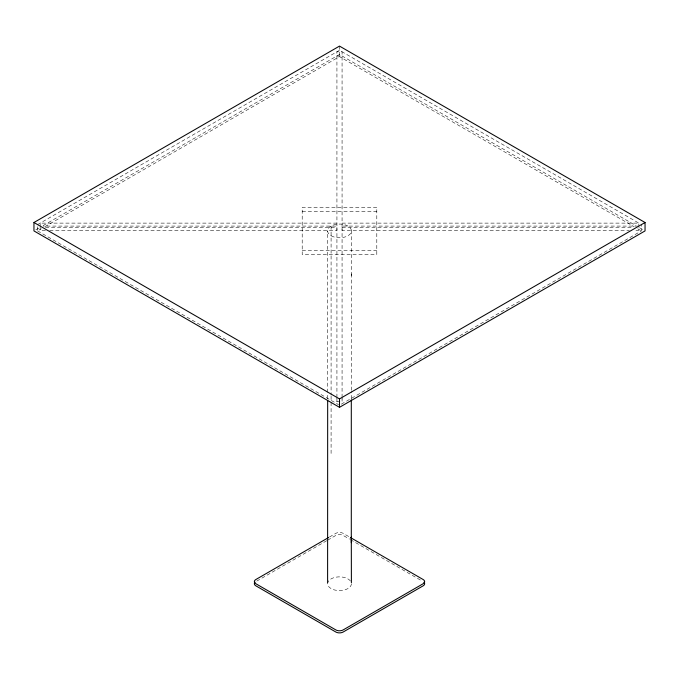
<?xml version="1.0" encoding="UTF-8"?>
<svg xmlns="http://www.w3.org/2000/svg" width="679" height="679" viewBox="0 0 679 679"><rect width="100%" height="100%" fill="white"/><g stroke="black" fill="none" stroke-linecap="round" stroke-linejoin="round"><path stroke-width="0.51" stroke-dasharray="3.4 2.55" d="M336.928 401.628L336.928 398.454L336.928 401.628L342.072 401.628L342.072 398.454L342.072 401.628M336.928 397.427L336.928 226.09L43.337 226.09M342.072 397.427L342.072 226.09L637.785 226.09M351.306 398.768L351.315 391.401M351.315 390.349L351.298 273.713M327.668 398.683L327.677 393.413M327.677 392.36L327.601 230.911M351.298 275.615L351.399 230.911M37.591 224.605L339.5 50.297L639.576 223.544M35.783 229.85L39.458 227.728M43.125 225.606L339.5 54.498L635.875 225.606M37.591 226.71L37.591 230.911L41.258 228.789M44.933 226.667L339.5 56.603L634.067 226.667M341.333 404.158L641.409 230.911L641.409 224.605M329.493 537.004L335.859 533.329A5.143 2.971 0 0 1 343.141 533.329L349.507 537.004M256.747 581.105L326.769 540.679M327.677 540.153L335.859 535.425A5.143 2.971 0 0 1 343.141 535.425L349.507 539.101M336.928 55.984L342.072 55.984M302.206 211.475L376.794 211.475M336.928 223.119L40.163 223.119L40.163 226.09M342.072 223.119L638.837 223.119L638.837 230.291L633.541 230.291M45.459 227.321L336.928 227.321M342.072 227.321L633.541 227.321M45.459 230.291L40.163 230.291L40.163 227.142M49.703 230.291L336.928 230.291L336.928 51.782L342.072 51.782L342.072 230.291L629.306 230.291M302.206 250.339L376.794 250.339M639.542 227.728L643.217 229.85M637.742 228.789L641.409 230.911M37.591 230.911L338.583 404.684M350.415 539.627L422.253 581.105M339.5 46.096L339.5 56.603M331.089 226.048L331.089 395.144M331.089 396.188L331.089 401.009M331.089 402.46L331.089 453.708M351.399 583.728A11.899 6.866 0 0 1 334.475 589.949A11.899 6.866 0 0 1 331.853 578.466A11.899 6.866 0 0 1 350.992 581.954M376.794 207.273L302.206 207.273L302.206 254.54L376.794 254.54L376.794 207.273M331.089 235.766A11.899 6.866 0 0 0 350.992 232.685A11.899 6.866 0 0 0 336.419 224.274A11.899 6.866 0 0 0 331.089 235.766"/><path stroke-width="1.02" d="M351.298 399.821L351.298 542.708M327.668 400.788L327.609 582.692M33.95 222.508L339.5 46.096L645.05 222.508L645.05 230.911L339.5 407.315L33.95 230.911L33.95 222.508L339.5 398.913L645.05 222.508M328.585 537.53L255.839 579.526A5.143 2.971 0 0 0 255.839 583.728L335.859 629.934A5.143 2.971 0 0 0 343.141 629.934L423.161 583.728A5.143 2.971 0 0 0 423.161 579.526L350.415 537.53M351.298 537.165L351.391 582.667M339.5 398.913L339.5 407.315M423.976 582.242A5.143 2.971 0 0 1 423.161 585.824L343.141 632.03A5.143 2.971 0 0 1 335.859 632.03L255.839 585.824A5.143 2.971 0 0 1 255.024 582.242"/></g></svg>
